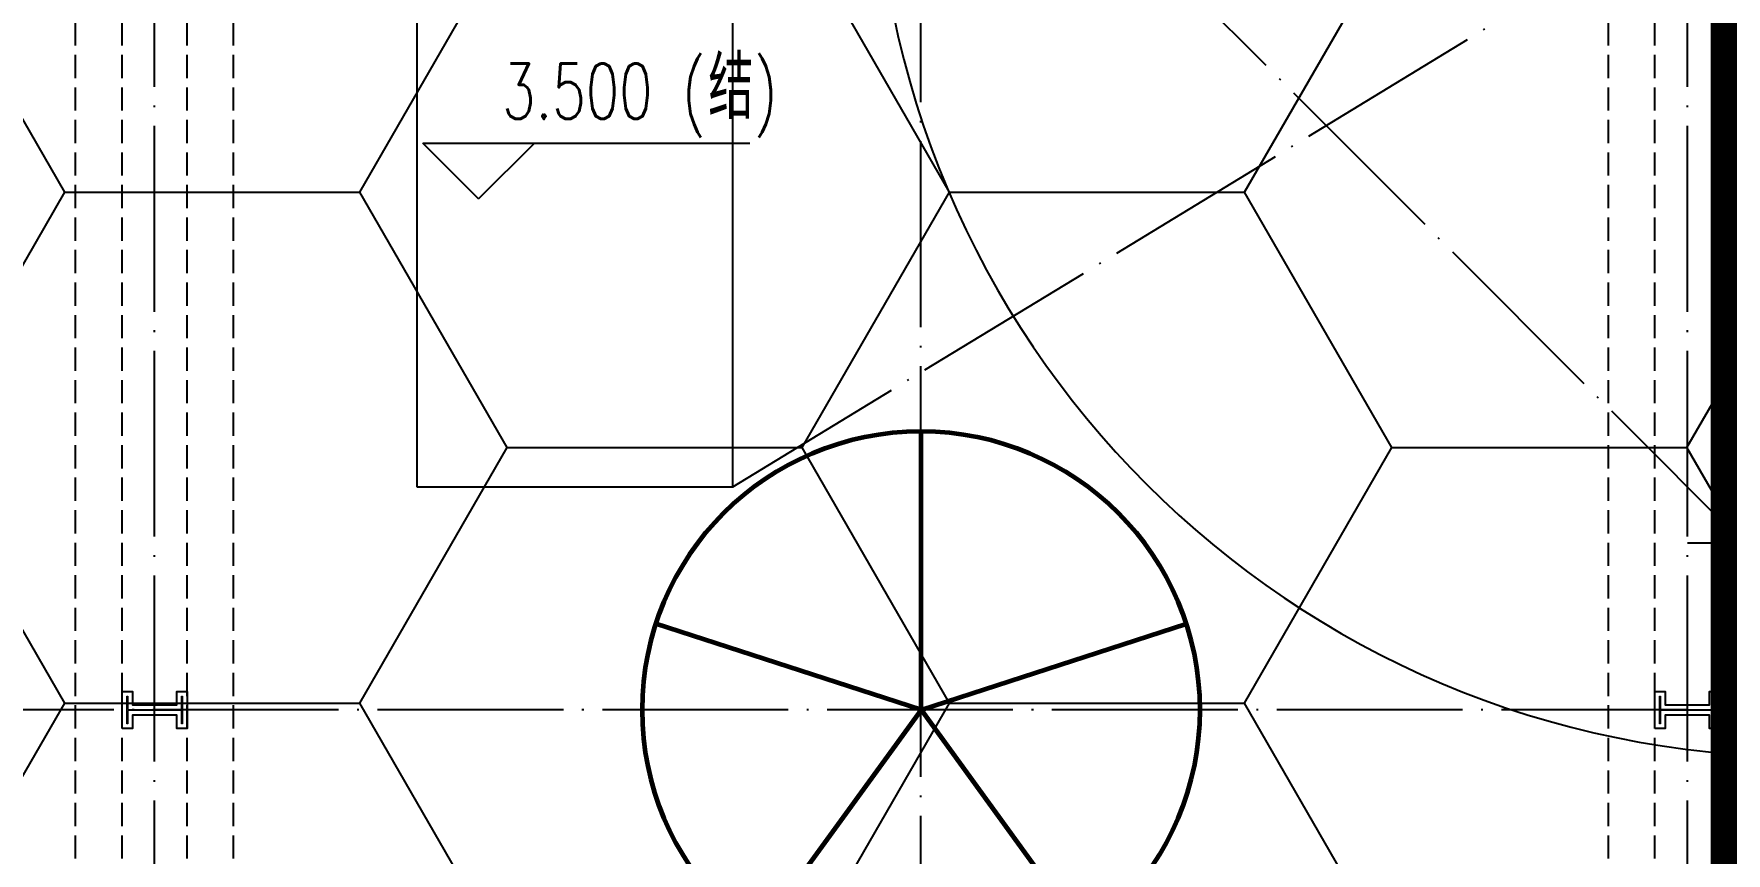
# Model space of a CAD drawing. Extents: x -821772 to -21949, y 506164 to 1049594.
# Drawn here: x -162254 to -144037, y 812279 to 821096 of the extents above; entities that cross this region are included whole.
import ezdxf
from ezdxf.xclip import XClip

# ---------------------------------------------------------------- set-up
doc = ezdxf.new("R2010")
doc.units = 0
doc.header["$LTSCALE"] = 1000
doc.header["$MEASUREMENT"] = 0
doc.header["$XCLIPFRAME"] = 2
for name, pattern in [('10平面20250807_t3$0$DASH', [0.35, 0.25, -0.1]), ('10平面20250807_t3$0$DOTE', [2.42, 2, -0.2, 0.02, -0.2]), ('DASH', [0.35, 0.25, -0.1])]:
    doc.linetypes.add(name, pattern=pattern)
doc.layers.add('1-防火分区线', color=201, linetype='DASH', lineweight=50)
doc.layers.add('10平面20250807_t3$0$S-col', color=8, linetype='Continuous', lineweight=0)
for name, color, linetype in [('10平面20250807_t3$0$A-AXIS-DOTE', 8, '10平面20250807_t3$0$DOTE'), ('10平面20250807_t3$0$A-AXIS-DP', 8, 'Continuous'), ('10平面20250807_t3$0$A-HATCH-2', 8, 'Continuous'), ('10平面20250807_t3$0$A-LIN-V', 8, 'Continuous'), ('10平面20250807_t3$0$A-SFCE', 8, 'Continuous'), ('10平面20250807_t3$0$A-WINDOW', 8, 'Continuous'), ('10平面20250807_t3$0$AS-WALL', 8, 'Continuous'), ('10平面20250807_t3$0$AS-结构边线层', 8, 'Continuous'), ('10平面20250807_t3$0$PUB_TEXT', 8, 'Continuous'), ('10平面20250807_t3$0$SB_ZF消火栓', 10, 'Continuous'), ('10平面20250807_t3$0$建-标高', 8, 'Continuous'), ('PUB_HATCH', 8, 'Continuous')]:
    doc.layers.add(name, color=color, linetype=linetype)
doc.styles.add('10平面20250807_t3$0$A-STANDARD', font='SIMPLEX', dxfattribs={"bigfont": 'GBCBIG'})

# ---------------------------------------------------------------- blocks, each defined once
blk = doc.blocks.new('10平面20250807_t3$0$dote')
at = {"layer": '10平面20250807_t3$0$A-AXIS-DOTE'}
for p, q in [((76882.2, 10800), (46882.2, 40800)), ((59782.2, -68993.9), (59782.2, 36662.3)), ((68032.2, -69160), (68032.2, 36662.3)), ((76282.2, -68993.9), (76282.2, 36606.4)), ((76282.2, 10800), (98661.5, 10800)), ((76282.2, 9000), (-41310, 9000))]:
    blk.add_line(p, q, dxfattribs=at)
blk = doc.blocks.new('10平面20250807_t3$0$43243')
at = {"layer": '10平面20250807_t3$0$AS-结构边线层'}
blk.add_lwpolyline([(-144054, 741420), (-144054, 832220), (-156104, 832220), (-156104, 831970), (-158204, 831970), (-158204, 832220), (-163704, 832220), (-163704, 831970), (-165804, 831970), (-165804, 832220), (-166544, 832220), (-166544, 832390), (-179464, 832390)], dxfattribs=at)
blk = doc.blocks.new('10平面20250807_t3$0$_FZH')
at = {"layer": '10平面20250807_t3$0$A-HATCH-2'}
blk.add_lwpolyline([(-0.437, -0.25), (-0.437, 0.25), (-0.297, 0.25), (-0.297, 0.067), (0.298, 0.067), (0.298, 0.25), (0.438, 0.25), (0.438, -0.25), (0.298, -0.25), (0.298, -0.068), (-0.297, -0.068), (-0.297, -0.25)], close=True, dxfattribs=at)
at = {"layer": '10平面20250807_t3$0$S-col'}
blk.add_lwpolyline([(-0.375, -0.188), (-0.375, 0.187), (-0.36, 0.187), (-0.36, 0.005), (0.36, 0.005), (0.36, 0.187), (0.375, 0.187), (0.375, -0.188), (0.36, -0.188), (0.36, -0.005), (-0.36, -0.005), (-0.36, -0.188)], close=True, dxfattribs=at)
blk = doc.blocks.new('10平面20250807_t3$0$w4234324')
at = {"xscale": 800.0000000000005, "yscale": 800.0000000000005, "zscale": 800.0000000000005}
for p in [(-160954, 813820), (-144454, 813820)]:
    blk.add_blockref('10平面20250807_t3$0$_FZH', p, dxfattribs=at)
blk = doc.blocks.new('10平面20250807_t3$0$3243243')
at = {"layer": '10平面20250807_t3$0$A-HATCH-2', "linetype": '10平面20250807_t3$0$DASH'}
for p, q in [((-161804.2, 741520), (-161804.2, 832220)), ((-161304.2, 741520), (-161304.2, 832220)), ((-160604.2, 741520), (-160604.2, 832220)), ((-160104.2, 741520), (-160104.2, 832220)), ((-145304.2, 741520), (-145304.2, 822870)), ((-144804.2, 741520), (-144804.2, 822870))]:
    blk.add_line(p, q, dxfattribs=at)
blk = doc.blocks.new('10平面20250807_t3$0$w4324324')
at = {"layer": '10平面20250807_t3$0$A-HATCH-2', "lineweight": 60}
for q in [(-1694760, 686605), (-1697614, 684532), (-1691907, 684532), (-1696524, 681178), (-1692997, 681178)]:
    blk.add_line((-1694760, 683605), q, dxfattribs=at)
blk.add_circle((-1694760, 683605), 3000, dxfattribs=at)
blk = doc.blocks.new('10平面20250807_t3$0$w423432')
at = {"layer": '10平面20250807_t3$0$A-LIN-V'}
blk.add_blockref('10平面20250807_t3$0$w4324324', (16500, -9000), dxfattribs=at)
blk = doc.blocks.new('10平面20250807_t3$0$A$C5D961328')
at = {"layer": '10平面20250807_t3$0$A-LIN-V', "ltscale": 500}
blk.add_circle((350, 40), 10001, dxfattribs=at)
blk = doc.blocks.new('10平面20250807_t3$0$234243242332')
at = {"layer": '10平面20250807_t3$0$SB_ZF消火栓', "xscale": -1, "rotation": 180}
blk.add_blockref('10平面20250807_t3$0$A$C5D961328', (-143554, 823360), dxfattribs=at)
blk = doc.blocks.new('10平面20250807_t3')
at = {"layer": '10平面20250807_t3$0$A-AXIS-DOTE'}
blk.add_line((-154730, 816220), (-144054.2, 822720), dxfattribs=at)
at = {"layer": '10平面20250807_t3$0$A-SFCE'}
blk.add_lwpolyline([(-158130, 816220), (-154730, 816220), (-154730, 825720), (-158130, 825720)], close=True, dxfattribs=at)
at = {"layer": '10平面20250807_t3$0$建-标高'}
for p, q in [((-157466.4, 819320), (-158066.4, 819920)), ((-158066.4, 819920), (-154546.4, 819920)), ((-157466.4, 819320), (-156866.4, 819920))]:
    blk.add_line(p, q, dxfattribs=at)
at = {"layer": '10平面20250807_t3$0$A-AXIS-DP'}
blk.add_blockref('10平面20250807_t3$0$3243243', (0, 0), dxfattribs=at)
at = {"layer": '10平面20250807_t3$0$A-LIN-V'}
blk.add_blockref('10平面20250807_t3$0$w423432', (1525556.2, 139215), dxfattribs=at)
at = {"layer": '10平面20250807_t3$0$A-WINDOW'}
for name in ['10平面20250807_t3$0$43243', '10平面20250807_t3$0$w4234324']:
    blk.add_blockref(name, (0, 0), dxfattribs=at)
at = {"layer": '10平面20250807_t3$0$AS-WALL'}
blk.add_blockref('10平面20250807_t3$0$dote', (-220736.4, 804820), dxfattribs=at)
at = {"layer": '10平面20250807_t3$0$SB_ZF消火栓', "linetype": 'Continuous'}
blk.add_blockref('10平面20250807_t3$0$234243242332', (0, 0), dxfattribs=at)
at = {"layer": '10平面20250807_t3$0$PUB_TEXT', "style": '10平面20250807_t3$0$A-STANDARD', "width": 0.705882}
for s, p in [('(', (-155273.6, 820180)), (')', (-154502.1, 820180)), ('3.500', (-157213.6, 820180))]:
    blk.add_text(s, height=595, dxfattribs=at).set_placement(p)
at = {"layer": '10平面20250807_t3$0$PUB_TEXT', "style": '10平面20250807_t3$0$A-STANDARD'}
blk.add_text('结', height=675.2, dxfattribs=at).set_placement((-154993.6, 820180))

msp = doc.modelspace()

# ---------------------------------------------------------------- block references
at = {"ltscale": 100}
ref = msp.add_blockref('10平面20250807_t3', (0, 0), dxfattribs=at)
XClip(ref).set_block_clipping_path([(-386212.6353242097, 506163.79756496), (-21948.7593967821, 884998.2285294847)])

# ---------------------------------------------------------------- next in the draw order: hatches: boundary and pattern name
at = {"layer": 'PUB_HATCH', "ltscale": 5000}
h = msp.add_hatch(dxfattribs=at)
h.set_pattern_fill('HONEY', color=8, scale=2000)
h.set_pattern_definition([(0, (0, 0), (4762.5, 2749.63), [3175, -6350]), (120, (0, 0), (-4762.499, 2749.631), [3175, -6350]), (60, (0, 0), (0.0006, 5499.261), [-6350, 3175])])
h.paths.add_polyline_path([(-148304.2, 741220), (-148304.2, 741720), (-149704.2, 741720), (-149704.2, 741220), (-164804.2, 741220), (-164804.2, 741720), (-166204.2, 741720), (-166204.2, 741220), (-181304.2, 741220), (-181304.2, 741720), (-182704.2, 741720), (-182704.2, 741220), (-197804.2, 741220), (-197804.2, 741720), (-199204.2, 741720), (-199204.2, 741220), (-214304.2, 741220), (-214304.2, 741720), (-215704.2, 741720), (-215704.2, 741220), (-254554.2, 741220), (-254554.2, 760283.3), (-231116.1, 832520), (-215704.2, 832520), (-215704.2, 832020), (-214304.2, 832020), (-214304.2, 832520), (-182704.2, 832520), (-182704.2, 832020), (-181304.2, 832020), (-181304.2, 832520), (-157104.2, 832520), (-157104.2, 832020), (-155704.2, 832020), (-155704.2, 832520), (-143954.2, 832520), (-143954.2, 741220)])

# ---------------------------------------------------------------- next in the draw order: linework, layer by layer
at = {"layer": '1-防火分区线', "color": 1, "linetype": 'DASH', "ltscale": 5, "const_width": 500}
msp.add_lwpolyline([(-214304.2, 832520), (-182704.2, 832520), (-182704.2, 832020), (-181304.2, 832020), (-181304.2, 832520), (-157104.2, 832520), (-157104.2, 832020), (-155704.2, 832020), (-155704.2, 832520), (-143954.2, 832520), (-143954.2, 741220)], dxfattribs=at)
msp.add_lwpolyline([(-143954.2, 832520), (-128054.2, 832520), (-128054.2, 782620), (-131454.2, 782620), (-131454.2, 774770), (-128054.2, 774770), (-128054.2, 741220), (-140054.2, 741220), (-140054.2, 741720), (-142854.2, 741720), (-142854.2, 741220), (-143954.2, 741220), (-143954.2, 823320)], close=True, dxfattribs=at)

doc.saveas('drawing.dxf')
